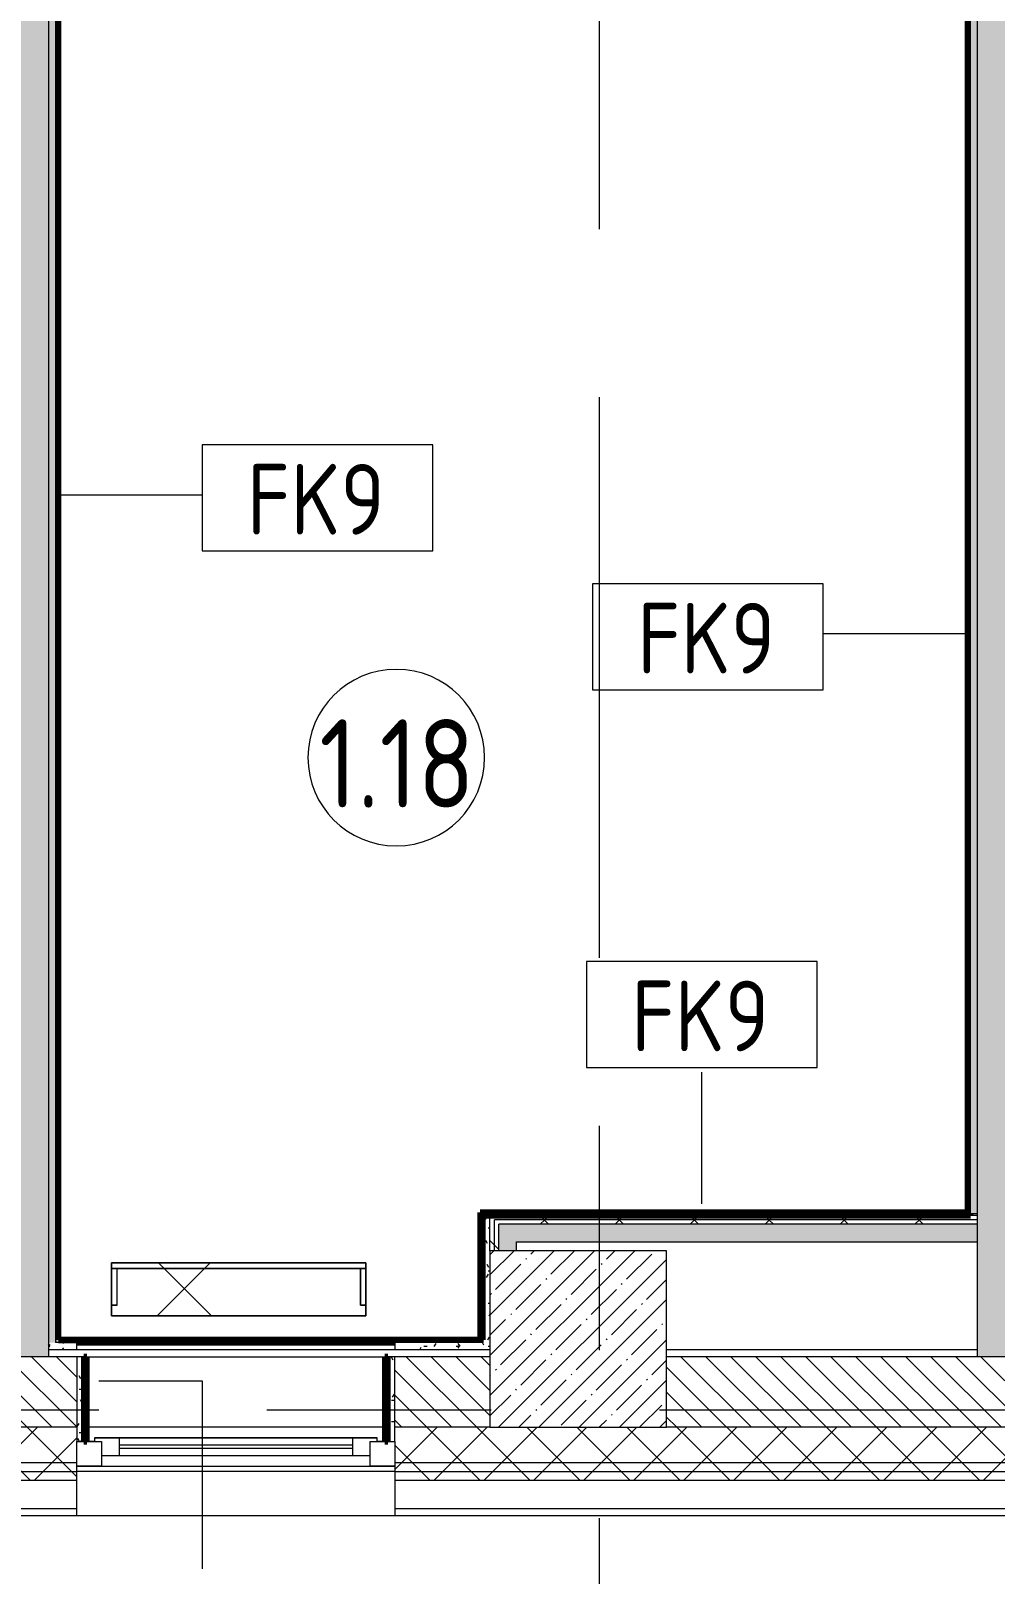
# Model space of a CAD drawing. Header units: millimetres. Extents: x 35144 to 233944, y -8553 to 29000.
# Drawn here: x 79050 to 81780, y 3134 to 7505 of the extents above; entities that cross this region are included whole.
import ezdxf

# ---------------------------------------------------------------- set-up
doc = ezdxf.new("R2010")
doc.units = ezdxf.units.MM
doc.linetypes.add('Осевая', pattern=[3175, 635, -476.25, 1587.5, -476.25])
for name, color, linetype, lineweight in [('A-AREA-IDEN', 7, 'Continuous', 9), ('A-GLAZ', 7, 'Continuous', 9), ('A-GLAZ-1', 7, 'Continuous', 13), ('A-WALL', 7, 'Continuous', 9), ('A-WALL-IDEN', 7, 'Continuous', 9), ('I-WALL', 7, 'Continuous', 9), ('S-COLS', 7, 'Continuous', 9), ('Знаки', 7, 'Continuous', 9), ('Оси-2', 7, 'Осевая', 9)]:
    doc.layers.add(name, color=color, linetype=linetype, lineweight=lineweight)
for name, color, linetype, lineweight, true_color in [('A-WALL-1', 7, 'Continuous', 9, 0xc0c0c0), ('A-WALL-4', 7, 'Continuous', 9, 0x73b588), ('I-WALL-1', 7, 'Continuous', 9, 0x73b588), ('I-WALL-6', 7, 'Continuous', 9, 0xc0c0c0), ('I-WALL-9', 7, 'Continuous', 80, 0x73b588), ('S-WALL-ANLY', 7, 'Continuous', 13, 0x008040), ('S-WALL-ANLY-1', 7, 'Continuous', 5, 0x008040), ('Знаки-1', 9, 'Continuous', 9, 0x808080), ('Знаки-11', 7, 'Continuous', 9, 0xf7f7f7), ('Знаки-12', 7, 'Continuous', 9, 0xdfdfdf), ('Знаки-13', 7, 'Continuous', 9, 0xfdfdfd)]:
    doc.layers.add(name, color=color, linetype=linetype, lineweight=lineweight, true_color=true_color)
doc.styles.add('GOST Common', font='GOST_Common.ttf', dxfattribs={"width": 0.9, "height": 200})
doc.styles.add('GOST Common_1', font='GOST_Common.ttf', dxfattribs={"width": 0.9, "height": 250})
pattern_1 = [(45, (0, 0), (-70.71068, 70.71068), []), (135, (0, 0), (-70.71068, -70.71068), [])]
pattern_2 = [(135, (0, 0), (-75.43415, -75.43415), [106.68, -17.78, 3.556, -17.78]), (135, (0, 75.39), (-75.43415, -75.43415), []), (50, (0, 0), (127.52922, -11.15758), [13.335, -146.685]), (355, (0, 0), (-24.66966, 133.74002), [10.668, -117.348]), (100.451, (10.63, -0.93), (102.85973, 122.58178), [11.333, -124.663]), (46.184, (0, 35.56), (189.75516, -29.43036), [20.002, -220.027]), (96.636, (15.81, 33.1), (166.1822, 173.1996), [17, -186.995]), (351.184, (0, 35.56), (166.18393, 173.19757), [16.002, -176.022]), (21, (17.78, 26.67), (106.13027, -71.58603), [13.335, -146.685]), (326, (17.78, 26.67), (43.26188, 128.93175), [10.668, -117.348]), (71.451, (26.62, 20.7), (149.39198, 57.34505), [11.333, -124.663]), (37.5, (0, 0), (2.162228, 59.188357), [3.353, -112.573, 3.353, -115.773, -117.793]), (37.5, (0, 0), (2.162228, 59.188357), [-235.052, 3.353, -114.44]), (7.5, (0, 0), (46.773857, 70.12615), [3.353, -64.567, 3.353, -109.906, -44.894]), (7.5, (0, 0), (46.773857, 70.12615), [-181.178, 3.353, -41.542]), (327.5, (-39.65, 0), (94.91367, -4.010093), [3.353, -41.097, 3.353, -135.331, -184.023]), (327.5, (-39.65, 0), (94.91367, -4.010093), [-183.134, 3.353, -180.67]), (317.5, (-57.43, 0), (103.69057, 17.79882), [3.353, -54.432, 3.353, -88.748, -130.683]), (317.5, (-57.43, 0), (103.69057, 17.79882), [-149.885, 3.353, -127.33])]
pattern_3 = [(0, (0, 0), (121.92, 30.48), [10.058, -81.382, 10.058, -81.382, -487.68]), (0, (0, 0), (121.92, 30.48), [-182.88, 10.058, -172.822, 10.058, -81.382, -213.36]), (0, (0, 0), (121.92, 30.48), [-457.2, 10.058, -50.902, 10.058, -142.342]), (120, (45.72, 15.24), (-87.356454, 90.345817), [10.058, -81.382, 10.058, -81.382, -487.68]), (120, (45.72, 15.24), (-87.356454, 90.345817), [-182.88, 10.058, -172.822, 10.058, -81.382, -213.36]), (120, (45.72, 15.24), (-87.356454, 90.345817), [-457.2, 10.058, -50.902, 10.058, -142.342]), (240, (60.96, 76.2), (-34.563546, -120.825817), [10.058, -81.382, 10.058, -81.382, -487.68]), (240, (60.96, 76.2), (-34.563546, -120.825817), [-182.88, 10.058, -172.822, 10.058, -81.382, -213.36]), (240, (60.96, 76.2), (-34.563546, -120.825817), [-457.2, 10.058, -50.902, 10.058, -142.342])]
pattern_4 = [(45, (0, 0), (-106.06602, 106.06602), []), (135, (0, 0), (-106.06602, -106.06602), [])]
pattern_5 = [(225, (81028.74, 3836), (353.5534, -353.5534), []), (315, (81028.74, 3836), (353.5534, 353.5534), [])]

# ---------------------------------------------------------------- blocks, each defined once
blk = doc.blocks.new('BSC_Колонна _Прямоугольная - 500х500-V12-План отделки стен 1 этажа в осях 17-23')
at = {"layer": 'S-COLS'}
h = blk.add_hatch(dxfattribs=at)
h.set_pattern_fill('FP_14', color=256, style=0, pattern_type=2)
h.set_pattern_definition([(45, (-80600, -3800), (-57.02463, 57.02463), []), (45, (-80542.975, -3800), (-57.02463, 57.02463), [100.806, -20.161, 3.353, -16.808])])
h.paths.add_polyline_path([(-250, -250), (250, -250), (250, 250), (-250, 250), (-250, -171.2)])
for p, q in [((250, 250), (-250, 250)), ((-250, 250), (-250, -250)), ((250, -250), (250, 250)), ((-250, -250), (250, -250))]:
    blk.add_line(p, q, dxfattribs=at)
blk = doc.blocks.new('120_Окно_СКБ_1Ст - 120_Окно_СКБ_1Ст 900х2500_h_-19906150-План отделки стен 1 этажа в осях 17-23')
at = {"layer": 'A-GLAZ'}
for p, q in [((450, -5), (-450, -5)), ((-422, -75), (-400, -75)), ((-330, -55), (330, -55)), ((330, -65), (-330, -65)), ((400, -75), (422, -75))]:
    blk.add_line(p, q, dxfattribs=at)
at = {"layer": 'A-GLAZ-1'}
for p, q in [((-450, -75), (-450, -5)), ((-450, -5), (-380, -5)), ((-380, -5), (-380, -75)), ((380, -35), (-380, -35)), ((-380, -35), (-380, -75)), ((-330, -85), (-330, -35)), ((330, -85), (330, -35)), ((380, -75), (380, -5)), ((380, -5), (450, -5)), ((380, -75), (380, -35)), ((450, -5), (450, -75)), ((-380, -75), (-450, -75)), ((-380, -75), (-400, -75)), ((-400, -75), (-400, -85)), ((-400, -85), (400, -85)), ((400, -85), (-400, -85)), ((450, -75), (380, -75)), ((400, -75), (380, -75)), ((400, -85), (400, -75))]:
    blk.add_line(p, q, dxfattribs=at)
blk = doc.blocks.new('Экран радиатора - Зашивка радиатора_ с перфорацией М5-V88-План отделки стен 1 этажа в осях 17-23')
at = {"layer": 'Знаки'}
h = blk.add_hatch(dxfattribs=at)
h.set_pattern_fill('FP_89', color=256, style=0, pattern_type=2)
h.set_pattern_definition(pattern_5)
h.paths.add_polyline_path([(1750, -29.9), (1030, -29.9), (1030, -179.9), (1750, -179.9)])
h = blk.add_hatch(dxfattribs=at)
h.set_pattern_fill('FP_89', color=256, style=0, pattern_type=2)
h.set_pattern_definition(pattern_5)
h.paths.add_polyline_path([(1750, -163.9), (1030, -163.9), (1030, -179.9), (1750, -179.9)])
at = {"layer": 'Знаки-1'}
for p, q in [((1750, -29.9), (1030, -29.9)), ((1030, -29.9), (1030, -179.9)), ((1750, -179.9), (1750, -29.9)), ((1030, -179.9), (1750, -179.9))]:
    blk.add_line(p, q, dxfattribs=at)
at = {"layer": 'Знаки-11'}
for p, q in [((1045.6, -59.9), (1030, -59.9)), ((1030, -59.9), (1030, -163.9)), ((1045.6, -59.9), (1045.6, -163.9)), ((1750, -59.9), (1734.4, -59.9)), ((1734.4, -59.9), (1734.4, -163.9)), ((1750, -59.9), (1750, -163.9)), ((1030, -163.9), (1030, -179.9)), ((1734.4, -163.9), (1045.6, -163.9)), ((1750, -163.9), (1750, -179.9)), ((1030, -179.9), (1750, -179.9))]:
    blk.add_line(p, q, dxfattribs=at)
at = {"layer": 'Знаки-12'}
for p, q in [((1030, -179.9), (1030, -29.9)), ((1030, -29.9), (1750, -29.9)), ((1750, -29.9), (1750, -179.9)), ((1030, -59.9), (1045.6, -59.9)), ((1030, -59.9), (1030, -163.9)), ((1045.6, -163.9), (1045.6, -59.9)), ((1734.4, -59.9), (1750, -59.9)), ((1734.4, -59.9), (1734.4, -163.9)), ((1750, -163.9), (1750, -59.9)), ((1045.6, -163.9), (1030, -163.9)), ((1030, -163.9), (1750, -163.9)), ((1030, -163.9), (1030, -179.9)), ((1750, -163.9), (1734.4, -163.9)), ((1750, -179.9), (1750, -163.9)), ((1750, -179.9), (1030, -179.9)), ((1750, -179.9), (1030, -179.9))]:
    blk.add_line(p, q, dxfattribs=at)
at = {"layer": 'Знаки-13'}
for p, q in [((1030, -163.9), (1045.6, -163.9)), ((1045.6, -163.9), (1030, -163.9)), ((1734.4, -163.9), (1750, -163.9)), ((1750, -163.9), (1734.4, -163.9))]:
    blk.add_line(p, q, dxfattribs=at)
blk = doc.blocks.new('М_стена_0001 - Типоразмер_без рамки-25382661-План отделки стен 1 этажа в осях 17-23')
at = {"layer": 'A-WALL-IDEN'}
for p, q in [((3.258, 1.523), (-3.273, 1.523)), ((-3.273, 1.523), (-3.273, -1.477)), ((3.258, -1.477), (3.258, 1.523)), ((-3.273, -1.477), (3.258, -1.477))]:
    blk.add_line(p, q, dxfattribs=at)
blk = doc.blocks.new('Марка_Помещения - Номер-25198446-План отделки стен 1 этажа в осях 17-23')
at = {"layer": 'A-AREA-IDEN'}
for start, end in [(360, 180), (180, 360)]:
    blk.add_arc((0, 0), 2.5, start, end, dxfattribs=at)

msp = doc.modelspace()

# ---------------------------------------------------------------- hatches: boundary and pattern name
at = {"layer": 'A-WALL'}
h = msp.add_hatch(dxfattribs=at)
h.set_pattern_fill('FP_22', color=256, style=0, pattern_type=2)
h.set_pattern_definition([(135, (0, 0), (-35.35534, -35.35534), [])])
h.paths.add_polyline_path([(80080.5, 3550), (80350, 3550), (80350, 3750), (80080.5, 3750), (80080.5, 3628.8)])
h.paths.add_polyline_path([(77080, 3550), (77080, 3750), (75980, 3750), (75980, 3550), (76868.5, 3550)])
h.paths.add_polyline_path([(81321.5, 3550), (82000, 3550), (82000, 3750), (80850, 3750), (80850, 3550)])
h.paths.add_polyline_path([(77980, 3550), (79180.5, 3550), (79180.5, 3750), (77980, 3750), (77980, 3628.8)])
h.paths.add_polyline_path([(84200, 3550), (84200, 3750), (84100, 3750), (84100, 3550)])
h = msp.add_hatch(dxfattribs=at)
h.set_pattern_fill('FP_17', color=256, style=0, pattern_type=2)
h.set_pattern_definition(pattern_1)
h.paths.add_polyline_path([(80850, 3450), (82000, 3450), (82000, 3550), (80080.5, 3550), (80080.5, 3450), (80350, 3450)])
h.paths.add_polyline_path([(75858, 3450), (77080, 3450), (77080, 3550), (75858, 3550)])
h.paths.add_polyline_path([(84800, 3450), (84800, 3550), (84100, 3550), (84100, 3450), (84700, 3450)])
h.paths.add_polyline_path([(77980, 3450), (79180.5, 3450), (79180.5, 3550), (77980, 3550)])
h = msp.add_hatch(dxfattribs=at)
h.set_pattern_fill('FP_17', color=256, style=0, pattern_type=2)
h.set_pattern_definition(pattern_1)
h.paths.add_polyline_path([(75858, 3400), (77080, 3400), (77080, 3450), (75858, 3450)])
h.paths.add_polyline_path([(84850, 3400), (84850, 3450), (84100, 3450), (84100, 3400), (84290.1, 3400)])
h.paths.add_polyline_path([(77980, 3400), (79180.5, 3400), (79180.5, 3450), (77980, 3450)])
h.paths.add_polyline_path([(81321.5, 3400), (82000, 3400), (82000, 3450), (80080.5, 3450), (80080.5, 3400)])
at = {"layer": 'I-WALL'}
h = msp.add_hatch(dxfattribs=at)
h.set_pattern_fill('FP_20', color=256, style=0, pattern_type=2)
h.set_pattern_definition(pattern_2)
h.paths.add_polyline_path([(79100.5, 3750), (79100.5, 9100), (79000.5, 9100), (79000.5, 3750)])
h = msp.add_hatch(dxfattribs=at)
h.set_pattern_fill('FP_80', color=256, style=0, pattern_type=2)
h.set_pattern_definition(pattern_3)
h.paths.add_polyline_path([(81710, 4155.5), (81730, 4155.5), (81730, 9100), (81710, 9100), (81710, 4193.9)])
h = msp.add_hatch(dxfattribs=at)
h.set_pattern_fill('FP_20', color=256, style=0, pattern_type=2)
h.set_pattern_definition(pattern_2)
h.paths.add_polyline_path([(81830, 3750), (81830, 9100), (81730, 9100), (81730, 3750)])
h = msp.add_hatch(dxfattribs=at)
h.set_pattern_fill('FP_80', color=256, style=0, pattern_type=2)
h.set_pattern_definition(pattern_3)
h.paths.add_polyline_path([(79100.5, 3790), (79120.5, 3790), (79120.5, 9080), (79100.5, 9080), (79100.5, 4759.1)])
h = msp.add_hatch(dxfattribs=at)
h.set_pattern_fill('FP_80', color=256, style=0, pattern_type=2)
h.set_pattern_definition(pattern_3)
h.paths.add_polyline_path([(80350, 3790), (80350, 4150), (80330, 4150), (80330, 3790)])
h = msp.add_hatch(dxfattribs=at)
h.set_pattern_fill('FP_81', color=256, style=0, pattern_type=2)
h.set_pattern_definition(pattern_4)
h.paths.add_polyline_path([(80350, 4050), (80362.5, 4050), (80362.5, 4150), (80350, 4150)])
h = msp.add_hatch(dxfattribs=at)
h.set_pattern_fill('FP_81', color=256, style=0, pattern_type=2)
h.set_pattern_definition(pattern_4)
h.paths.add_polyline_path([(80425, 4137.5), (81730, 4137.5), (81730, 4150), (80362.5, 4150), (80362.5, 4137.5), (80375, 4137.5)])
h = msp.add_hatch(dxfattribs=at)
h.set_pattern_fill('FP_81', color=256, style=0, pattern_type=2)
h.set_pattern_definition(pattern_4)
h.paths.add_polyline_path([(80362.5, 4050), (80375, 4050), (80375, 4137.5), (80362.5, 4137.5)])
h = msp.add_hatch(dxfattribs=at)
h.set_pattern_fill('FP_81', color=256, style=0, pattern_type=2)
h.set_pattern_definition(pattern_4)
h.paths.add_polyline_path([(81730, 4125), (81730, 4137.5), (80375, 4137.5), (80375, 4125), (81692.5, 4125)])
for points in [[(80425, 4050), (80425, 4125), (80375, 4125), (80375, 4050)], [(80579.3, 4075), (81730, 4075), (81730, 4125), (80425, 4125), (80425, 4075)]]:
    msp.add_hatch(color=256, dxfattribs=at).paths.add_polyline_path(points)
h = msp.add_hatch(dxfattribs=at)
h.set_pattern_fill('FP_80', color=256, style=0, pattern_type=2)
h.set_pattern_definition(pattern_3)
h.paths.add_polyline_path([(79180.5, 3770), (79180.5, 3790), (79100.5, 3790), (79100.5, 3770)])
h.paths.add_polyline_path([(80080.5, 3770), (80350, 3770), (80350, 3790), (80080.5, 3790)])
h = msp.add_hatch(dxfattribs=at)
h.set_pattern_fill('FP_80', color=256, style=0, pattern_type=2)
h.set_pattern_definition(pattern_3)
h.paths.add_polyline_path([(79180.5, 3510), (79200.5, 3510), (79200.5, 3750), (79180.5, 3750), (79180.5, 3628.8)])
h = msp.add_hatch(dxfattribs=at)
h.set_pattern_fill('FP_80', color=256, style=0, pattern_type=2)
h.set_pattern_definition(pattern_3)
h.paths.add_polyline_path([(80060.5, 3510), (80080.5, 3510), (80080.5, 3750), (80060.5, 3750), (80060.5, 3628.8)])
at = {"layer": 'I-WALL-1'}
for points in [[(79128.5, 3790), (79128.5, 9072), (79120.5, 9072), (79120.5, 3790)], [(81702, 4150), (81710, 4150), (81710, 9072), (81702, 9072), (81702, 4158)], [(80322, 3790), (80330, 3790), (80330, 4158), (80322, 4158)], [(81702, 4150), (81702, 4158), (80330, 4158), (80330, 4150), (81692.5, 4150)], [(79128.5, 3790), (80330, 3790), (80330, 3798), (79128.5, 3798)], [(79200.5, 3510), (79208.5, 3510), (79208.5, 3750), (79200.5, 3750), (79200.5, 3628.8)], [(80052.5, 3510), (80060.5, 3510), (80060.5, 3750), (80052.5, 3750), (80052.5, 3628.8)]]:
    msp.add_hatch(color=256, dxfattribs=at).paths.add_polyline_path(points)

# ---------------------------------------------------------------- linework, layer by layer
at = {"layer": 'A-WALL'}
for p, q in [((80362.5, 4050), (80362.5, 4137.5)), ((81730, 4137.5), (80362.5, 4137.5)), ((80375, 4050), (80375, 4125)), ((81730, 4125), (80375, 4125)), ((79128.5, 3790), (79120.5, 3790)), ((80330, 3790), (80080.5, 3790)), ((80330, 3798), (80330, 3790)), ((79180.5, 3550), (77980, 3550)), ((80350, 3550), (80080.5, 3550)), ((82000, 3550), (80850, 3550)), ((77980, 3450), (79180.5, 3450)), ((80080.5, 3450), (82000, 3450)), ((77980, 3400), (79180.5, 3400)), ((80080.5, 3400), (82000, 3400)), ((77980, 3320), (79180.5, 3320)), ((80080.5, 3320), (82000, 3320))]:
    msp.add_line(p, q, dxfattribs=at)
at = {"layer": 'A-WALL-1'}
for p, q in [((79180.5, 3750), (77980, 3750)), ((79208.5, 3750), (80052.5, 3750)), ((80350, 3750), (80080.5, 3750)), ((82000, 3750), (80850, 3750)), ((79180.5, 3300), (79180.5, 3510)), ((80080.5, 3510), (80080.5, 3300)), ((75858, 3300), (84950, 3300))]:
    msp.add_line(p, q, dxfattribs=at)
at = {"layer": 'A-WALL-4'}
for p, q in [((79120.5, 9072), (79120.5, 3790)), ((81710, 4155.5), (81710, 9072)), ((79128.5, 3790), (79180.5, 3790))]:
    msp.add_line(p, q, dxfattribs=at)
at = {"layer": 'A-WALL-IDEN'}
for p, q in [((79124.5, 6190.7), (79535.4, 6190.7)), ((81706, 5797.3), (81293.5, 5797.3)), ((80949.9, 4183.4), (80949.9, 4555.5)), ((79243.1, 3681.2), (79535.7, 3681.2)), ((79535.7, 3681.2), (79535.7, 3149.3))]:
    msp.add_line(p, q, dxfattribs=at)
at = {"layer": 'I-WALL-6'}
for p, q in [((79100.5, 9100), (79100.5, 3750)), ((81730, 3750), (81730, 9100)), ((81710, 4155.5), (81730, 4155.5)), ((80350, 4050), (80350, 4150)), ((81730, 4150), (81710, 4150)), ((80425, 4050), (80425, 4075)), ((80425, 4075), (81730, 4075)), ((79100.5, 3770), (80350, 3770)), ((79180.5, 3770), (79180.5, 3790)), ((80080.5, 3790), (80080.5, 3770)), ((80850, 3770), (81730, 3770)), ((79180.5, 3750), (79180.5, 3510)), ((79200.5, 3750), (79180.5, 3750)), ((80080.5, 3750), (80060.5, 3750)), ((80080.5, 3510), (80080.5, 3750)), ((80052.5, 3550), (79208.5, 3550)), ((79180.5, 3510), (79200.5, 3510)), ((80060.5, 3510), (80080.5, 3510))]:
    msp.add_line(p, q, dxfattribs=at)
at = {"layer": 'I-WALL-9'}
for p, q in [((79128.5, 3798), (79128.5, 9072)), ((81702, 9072), (81702, 4158)), ((80322, 4158), (80322, 3790)), ((81702, 4158), (80322, 4158)), ((81710, 4150), (81710, 4155.5)), ((80330, 3798), (80330, 4150)), ((80330, 4150), (81710, 4150)), ((80330, 3798), (79128.5, 3798)), ((79180.5, 3790), (80080.5, 3790)), ((79200.5, 3750), (79200.5, 3510)), ((79208.5, 3750), (79200.5, 3750)), ((79208.5, 3510), (79208.5, 3750)), ((80052.5, 3750), (80052.5, 3510)), ((80060.5, 3750), (80052.5, 3750)), ((80060.5, 3510), (80060.5, 3750)), ((79200.5, 3510), (79208.5, 3510)), ((80052.5, 3510), (80060.5, 3510))]:
    msp.add_line(p, q, dxfattribs=at)
at = {"layer": 'S-WALL-ANLY'}
msp.add_line((80080.5, 3425), (79180.5, 3425), dxfattribs=at)
at = {"layer": 'S-WALL-ANLY-1'}
for p, q in [((77980, 3425), (79180.5, 3425)), ((80080.5, 3425), (82000, 3425))]:
    msp.add_line(p, q, dxfattribs=at)
at = {"layer": 'Оси-2'}
for p, q in [((80660, 593.7), (80660, 24890.1)), ((38443.7, 3600), (82200, 3600))]:
    msp.add_line(p, q, dxfattribs=at)

# ---------------------------------------------------------------- block references
at = {"layer": 'A-AREA-IDEN', "xscale": 99.99999999999993, "yscale": 99.99999999999993, "zscale": 99.99999999999993}
msp.add_blockref('Марка_Помещения - Номер-25198446-План отделки стен 1 этажа в осях 17-23', (80084.9, 5446.7), dxfattribs=at)
at = {"layer": 'A-GLAZ', "rotation": 180}
msp.add_blockref('120_Окно_СКБ_1Ст - 120_Окно_СКБ_1Ст 900х2500_h_-19906150-План отделки стен 1 этажа в осях 17-23', (79630.5, 3435), dxfattribs=at)
at = {"layer": 'A-WALL-IDEN', "xscale": 99.99999999999993, "yscale": 99.99999999999993, "zscale": 99.99999999999993}
for p in [(79862.8, 6180.3), (80967.7, 5786.8), (80950.7, 4717)]:
    msp.add_blockref('М_стена_0001 - Типоразмер_без рамки-25382661-План отделки стен 1 этажа в осях 17-23', p, dxfattribs=at)
at = {"layer": 'S-COLS'}
msp.add_blockref('BSC_Колонна _Прямоугольная - 500х500-V12-План отделки стен 1 этажа в осях 17-23', (80600, 3800), dxfattribs=at)
at = {"layer": 'Знаки-11', "rotation": 180}
msp.add_blockref('Экран радиатора - Зашивка радиатора_ с перфорацией М5-V88-План отделки стен 1 этажа в осях 17-23', (81028.7, 3836), dxfattribs=at)

# ---------------------------------------------------------------- texts
at = {"layer": 'A-AREA-IDEN', "insert": (79866.8, 5555.2), "char_height": 250, "width": 548.354, "attachment_point": 1, "style": 'GOST Common_1'}
msp.add_mtext('1.18', dxfattribs=at)
at = {"layer": 'A-WALL-IDEN', "char_height": 200, "width": 497.848, "attachment_point": 1, "style": 'GOST Common'}
for insert in [(79661.8, 6278.3), (80766.8, 5884.9), (80749.8, 4815)]:
    msp.add_mtext('FK9', dxfattribs=dict(at, insert=insert))

doc.saveas('drawing.dxf')
